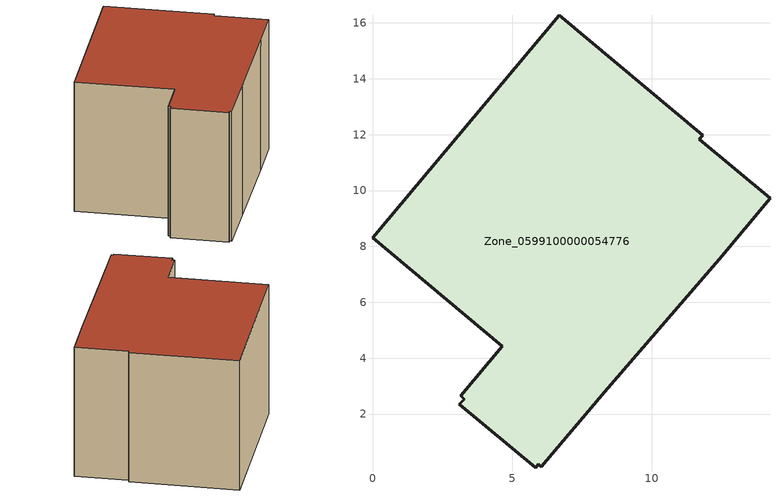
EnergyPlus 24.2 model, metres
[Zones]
Zone_0599100000054776
 floor ground (C_G): 4.65,4.43 0,8.32 6.69,16.27 11.82,11.99 11.7,11.83 14.23,9.72 12.41,7.54 8.32,2.79 6.04,0.11 5.93,0.21 5.85,0.09 3.11,2.36 3.29,2.54 3.16,2.65 z0
 wall outside (C_F): 8.32,2.79 12.41,7.54 14.23,9.72 11.7,11.83 11.82,11.99 6.69,16.27 0,8.32 4.65,4.43 3.16,2.65 3.29,2.54 3.11,2.36 5.85,0.09 5.93,0.21 6.04,0.11 8.32,2.79 z0:8.56
 roof outside (C_R): 5.93,0.21 6.04,0.11 8.32,2.79 12.41,7.54 14.23,9.72 11.7,11.83 11.82,11.99 6.69,16.27 0,8.32 4.65,4.43 3.16,2.65 3.29,2.54 3.11,2.36 5.85,0.09 z8.56
[BUILDING]
Pand.0599100000054776: North Axis=0; Terrain=City; Loads Convergence Tolerance Value=0.04; Temperature Convergence Tolerance Value=0.4; Solar Distribution=FullExterior; Maximum Number of Warmup Days=25; Minimum Number of Warmup Days=1
[Site:Location]
Rotterdam.The.Hague.AP_ZH_NLD Design_Conditions: Latitude=51.96; Longitude=4.45; Time Zone=1; Elevation=-4.5
[SITE:GROUNDTEMPERATURE:BUILDINGSURFACE]
18, 18, 18, 18, 18, 18, 18, 18, 18, 18, 18, 18
[MATERIAL] Thermal Absorptance=0.9; Solar Absorptance=0.7; Visible Absorptance=0.7
Name | Roughness | Thickness | Conductivity | Density | Specific Heat
G.TC.1946-1964 | MediumSmooth | 0.15 | 1 | 540 | 1210
F.TC.1946-1964 | Rough | 0.3 | 0.857143 | 1920 | 840
R.TC.1946-1964 | MediumRough | 0.2 | 0.235294 | 1500 | 1000
[CONSTRUCTION]
C_G: G.TC.1946-1964
C_F: F.TC.1946-1964
C_R: R.TC.1946-1964
[ZONE]
Zone_0599100000054776: Type=1; Multiplier=1; Ceiling Height=Autocalculate; Volume=Autocalculate; Floor Area=autocalculate; Part of Total Floor Area=Yes
[ZONEINFILTRATION:DESIGNFLOWRATE]
Infil_Zone_0599100000054776: Zone or ZoneList or Space or SpaceList=Zone_0599100000054776; Schedule=AlwaysOn; Design Flow Rate Calculation Method=Flow/Area; Flow Rate per Floor Area=0.003; Constant Term Coefficient=1; Temperature Term Coefficient=0; Velocity Term Coefficient=0; Velocity Squared Term Coefficient=0
[HVACTEMPLATE:ZONE:IDEALLOADSAIRSYSTEM]
Zone_0599100000054776: Maximum Heating Supply Air Temperature=50; Minimum Cooling Supply Air Temperature=13; Maximum Heating Supply Air Humidity Ratio=0.0156; Minimum Cooling Supply Air Humidity Ratio=0.0077; Heating Limit=NoLimit; Cooling Limit=NoLimit; Dehumidification Control Type=ConstantSensibleHeatRatio; Cooling Sensible Heat Ratio=0.7; Dehumidification Setpoint=60; Humidification Control Type=None; Humidification Setpoint=30; Outdoor Air Method=None; Outdoor Air Flow Rate per Person=0.00944; Outdoor Air Flow Rate per Zone Floor Area=0; Outdoor Air Flow Rate per Zone=0; Demand Controlled Ventilation Type=None; Outdoor Air Economizer Type=NoEconomizer; Heat Recovery Type=None; Sensible Heat Recovery Effectiveness=0.7; Latent Heat Recovery Effectiveness=0.65
[ZONECONTROL:THERMOSTAT]
ThermostatControl_Zone_0599100000054776: Zone or ZoneList=Zone_0599100000054776; Control Type Schedule=DualSetpointControlType; Control 1=Thermostat_Zone_0599100000054776; Temperature Difference Between Cutout And Setpoint=0
[THERMOSTATSETPOINT:DUALSETPOINT]
Thermostat_Zone_0599100000054776: Heating Setpoint Temperature Schedule=HeatingSetpoint_Zone_0599100000054776; Cooling Setpoint Temperature Schedule=CoolingSetpoint_Zone_0599100000054776
[SCHEDULE:COMPACT]
HeatingSetpoint_Zone_0599100000054776: Through: 12/31, For: AllDays, Until: 24:00, 21
CoolingSetpoint_Zone_0599100000054776: Through: 12/31, For: AllDays, Until: 24:00, 24
DualSetpointControlType: Through: 12/31, For: AllDays, Until: 24:00, 4
AlwaysOn: Through: 12/31, For: AllDays, Until: 24:00, 1
